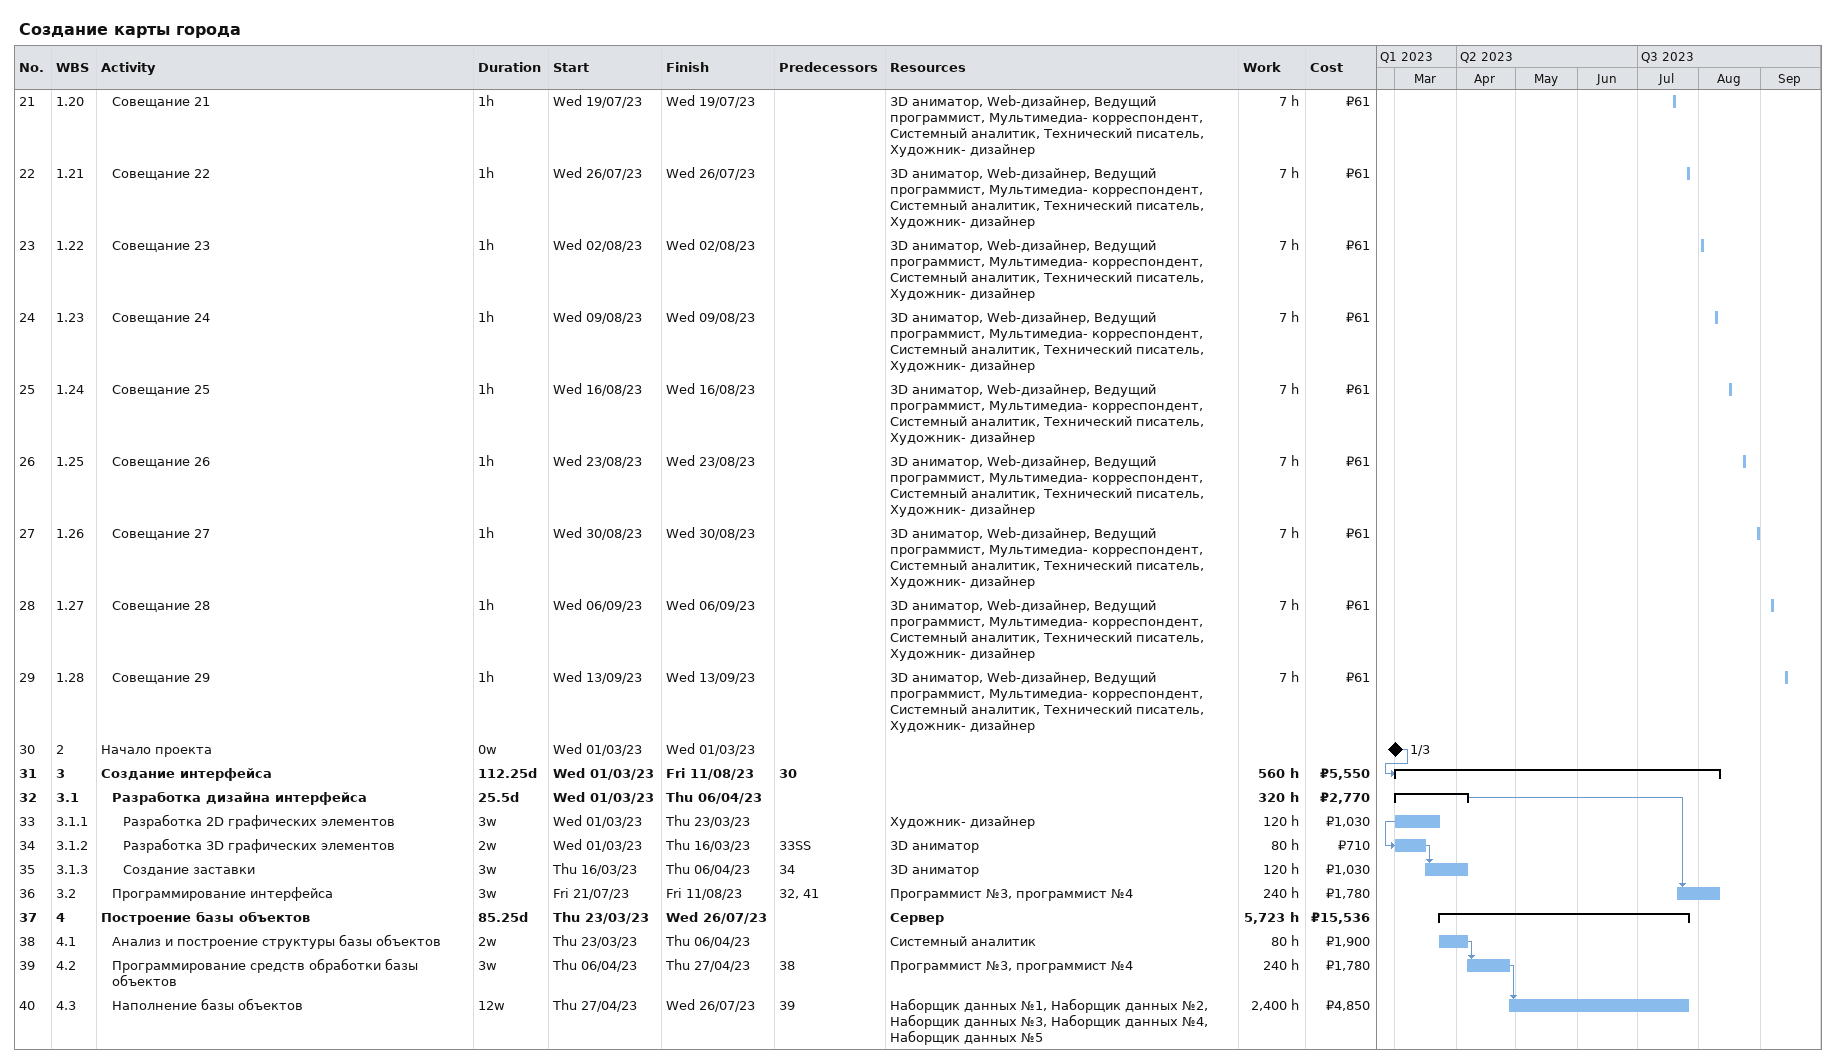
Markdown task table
Создание карты города

| ID | WBS | Task | Duration | Start | Finish | Predecessors | Resources | Work (h) | Cost (₽) |
|---|---|---|---|---|---|---|---|---|---|
| 21 | 1.20 | Совещание 21 | 1h | 2023-07-19 | 2023-07-19 |  | 3D аниматор, Web-дизайнер, Ведущий программист, Мультимедиа- корреспондент, Системный аналитик, Технический писатель, Художник- дизайнер | 7 | 61 |
| 22 | 1.21 | Совещание 22 | 1h | 2023-07-26 | 2023-07-26 |  | 3D аниматор, Web-дизайнер, Ведущий программист, Мультимедиа- корреспондент, Системный аналитик, Технический писатель, Художник- дизайнер | 7 | 61 |
| 23 | 1.22 | Совещание 23 | 1h | 2023-08-02 | 2023-08-02 |  | 3D аниматор, Web-дизайнер, Ведущий программист, Мультимедиа- корреспондент, Системный аналитик, Технический писатель, Художник- дизайнер | 7 | 61 |
| 24 | 1.23 | Совещание 24 | 1h | 2023-08-09 | 2023-08-09 |  | 3D аниматор, Web-дизайнер, Ведущий программист, Мультимедиа- корреспондент, Системный аналитик, Технический писатель, Художник- дизайнер | 7 | 61 |
| 25 | 1.24 | Совещание 25 | 1h | 2023-08-16 | 2023-08-16 |  | 3D аниматор, Web-дизайнер, Ведущий программист, Мультимедиа- корреспондент, Системный аналитик, Технический писатель, Художник- дизайнер | 7 | 61 |
| 26 | 1.25 | Совещание 26 | 1h | 2023-08-23 | 2023-08-23 |  | 3D аниматор, Web-дизайнер, Ведущий программист, Мультимедиа- корреспондент, Системный аналитик, Технический писатель, Художник- дизайнер | 7 | 61 |
| 27 | 1.26 | Совещание 27 | 1h | 2023-08-30 | 2023-08-30 |  | 3D аниматор, Web-дизайнер, Ведущий программист, Мультимедиа- корреспондент, Системный аналитик, Технический писатель, Художник- дизайнер | 7 | 61 |
| 28 | 1.27 | Совещание 28 | 1h | 2023-09-06 | 2023-09-06 |  | 3D аниматор, Web-дизайнер, Ведущий программист, Мультимедиа- корреспондент, Системный аналитик, Технический писатель, Художник- дизайнер | 7 | 61 |
| 29 | 1.28 | Совещание 29 | 1h | 2023-09-13 | 2023-09-13 |  | 3D аниматор, Web-дизайнер, Ведущий программист, Мультимедиа- корреспондент, Системный аналитик, Технический писатель, Художник- дизайнер | 7 | 61 |
| 30 | 2 | Начало проекта | 0w | 2023-03-01 | 2023-03-01 |  |  |  |  |
| 31 | 3 | **Создание интерфейса** | 112.25d | 2023-03-01 | 2023-08-11 | 30 |  | 560 | 5550 |
| 32 | 3.1 | **Разработка дизайна интерфейса** | 25.5d | 2023-03-01 | 2023-04-06 |  |  | 320 | 2770 |
| 33 | 3.1.1 | Разработка 2D графических элементов | 3w | 2023-03-01 | 2023-03-23 |  | Художник- дизайнер | 120 | 1030 |
| 34 | 3.1.2 | Разработка 3D графических элементов | 2w | 2023-03-01 | 2023-03-16 | 33SS | 3D аниматор | 80 | 710 |
| 35 | 3.1.3 | Создание заставки | 3w | 2023-03-16 | 2023-04-06 | 34 | 3D аниматор | 120 | 1030 |
| 36 | 3.2 | Программирование интерфейса | 3w | 2023-07-21 | 2023-08-11 | 32, 41 | Программист №3, программист №4 | 240 | 1780 |
| 37 | 4 | **Построение базы объектов** | 85.25d | 2023-03-23 | 2023-07-26 |  | Сервер | 5723 | 15536 |
| 38 | 4.1 | Анализ и построение структуры базы объектов | 2w | 2023-03-23 | 2023-04-06 |  | Системный аналитик | 80 | 1900 |
| 39 | 4.2 | Программирование средств обработки базы объектов | 3w | 2023-04-06 | 2023-04-27 | 38 | Программист №3, программист №4 | 240 | 1780 |
| 40 | 4.3 | Наполнение базы объектов | 12w | 2023-04-27 | 2023-07-26 | 39 | Наборщик данных №1, Наборщик данных №2, Наборщик данных №3, Наборщик данных №4, Наборщик данных №5 | 2400 | 4850 |
